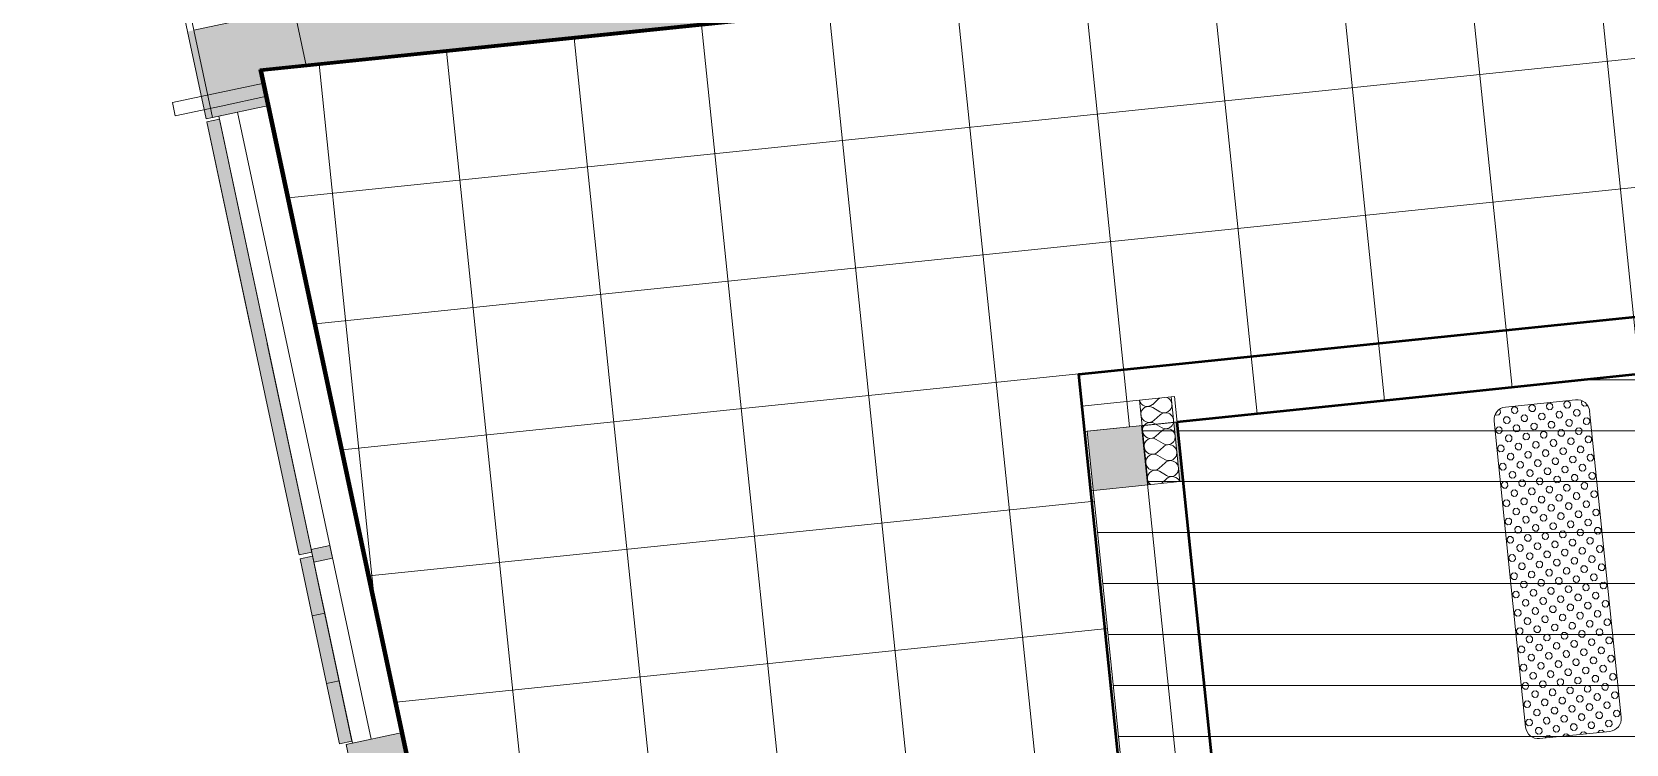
# Model space of a CAD drawing. Header units: metres. Extents: x 399 to 3028, y -427 to 863.
# Drawn here: x 708.639 to 713.615, y -308.15 to -305.927 of the extents above; entities that cross this region are included whole.
import ezdxf

# ---------------------------------------------------------------- set-up
doc = ezdxf.new("R2010")
doc.units = ezdxf.units.M
doc.linetypes.add('IMPORT-Tirets _4_', pattern=[1.146527, 0.705556, -0.440972])
doc.linetypes.add('IMPORT-Traits _4_', pattern=[1.411111, 0.705556, -0.705556])
for name, color, linetype, lineweight in [('01-Dalles_3D_Stylo_No__1', 250, 'Continuous', 9), ('01-Dalles_3D_Stylo_No__2', 8, 'Continuous', 9), ('01-Murs LOGTS', 250, 'Continuous', 9), ('01-Murs LOGTS_Stylo_No__1', 250, 'Continuous', 9), ('01-Murs LOGTS_Stylo_No__2', 8, 'Continuous', 9), ('01-Murs_structure', 250, 'Continuous', 9), ('01-Murs_structure_Stylo_No__1', 250, 'Continuous', 9), ('01-Tole ajourée_Stylo_No__1', 250, 'Continuous', 9), ('01-Tole ajourée_Stylo_No__2', 8, 'Continuous', 9), ('02-Serrurerie GC_snd oeuvre', 250, 'Continuous', 9), ('02-Serrurerie GC_snd oeuvre_Stylo_No__1', 250, 'Continuous', 9), ('02-Serrurerie GC_snd oeuvre_Stylo_No__2', 8, 'Continuous', 9), ('02-Serrurerie_2nd oeuvre_Stylo_No__1', 250, 'Continuous', 9), ('06-SHAB pièces 50_Stylo_No__102', 71, 'Continuous', 50), ('AES-Charge', 5, 'Continuous', 35), ('Plan De Charge - PH R_1_dwg', 8, 'Continuous', 9)]:
    doc.layers.add(name, color=color, linetype=linetype, lineweight=lineweight)

# ---------------------------------------------------------------- blocks, each defined once
blk = doc.blocks.new('Plan De Charge - PH R_1_dwg__X47-779186-Plan De Charge - PH R_1 1_100')
at = {"layer": '01-Murs LOGTS_Stylo_No__2'}
for p, q in [((361.013, -307.0728), (360.9946, -307.0898)), ((361.017, -307.1126), (360.9956, -307.0997)), ((361.0181, -307.1226), (360.9997, -307.1395)), ((361.0221, -307.1623), (361.0007, -307.1495)), ((361.0231, -307.1723), (361.0048, -307.1893)), ((361.0272, -307.2121), (361.0058, -307.1992)), ((361.0282, -307.222), (361.0099, -307.239)), ((361.0323, -307.2618), (361.0109, -307.2489)), ((361.0333, -307.2718), (361.015, -307.2887)), ((361.0374, -307.3116), (361.016, -307.2987)), ((361.0384, -307.3215), (361.0222, -307.3365))]:
    blk.add_line(p, q, dxfattribs=at)
for centre, start, end in [((360.9776, -307.0714), 192.5007, 312.7118), ((361.0299, -307.0912), 123.7078, 132.7118), ((361.0299, -307.0912), 238.972, 67.9761), ((360.9827, -307.1211), 58.972, 185.8419), ((360.9827, -307.1211), 185.8419, 312.7118), ((361.035, -307.1409), 238.972, 132.7118), ((360.9878, -307.1709), 58.972, 185.8419), ((360.9878, -307.1709), 185.8419, 312.7118), ((361.0401, -307.1907), 238.972, 132.7118), ((360.9929, -307.2206), 58.972, 185.8419), ((360.9929, -307.2206), 185.8419, 312.7118), ((361.0452, -307.2404), 238.972, 132.7118), ((360.998, -307.2704), 58.972, 185.8419), ((360.998, -307.2704), 185.8419, 312.7118), ((361.0503, -307.2901), 238.972, 132.7118), ((361.0031, -307.3201), 58.972, 185.8419), ((361.0031, -307.3201), 185.8419, 232.7538), ((361.0554, -307.3399), 21.4882, 132.7118)]:
    blk.add_arc(centre, 0.025, start, end, dxfattribs=at)
blk = doc.blocks.new('Plan De Charge - PH R_1_dwg-779150-Plan De Charge - PH R_1 1_100')
at = {"layer": '01-Dalles_3D_Stylo_No__2'}
h = blk.add_hatch(dxfattribs=at)
h.set_pattern_fill('FP_63', color=256, style=0, pattern_type=2)
h.set_pattern_definition([(5.901, (360.996, -307.072), (-0.041124, 0.39788), []), (95.901, (360.996, -307.072), (0.39788, 0.041124), [])])
h.paths.add_polyline_path([(359.0242, -309.8527), (359.0499, -309.8501), (361.0425, -309.6448), (360.9903, -309.1264), (360.7905, -307.1737), (363.6096, -306.8825), (363.4685, -305.5056), (358.2129, -306.0472), (359.0236, -309.8501)])
at = {"layer": '01-Murs LOGTS', "lineweight": 35}
for color, points in [(18, [(358.2129, -306.0471), (362.2774, -305.6284), (362.2589, -305.4493), (358.1751, -305.8701), (358.2124, -306.045)]), (18, [(360.8094, -307.3583), (360.9801, -307.3408), (360.9612, -307.1562), (360.7906, -307.1747)]), (10, [(361.0796, -307.3306), (361.0895, -307.3296), (361.0706, -307.145), (361.0607, -307.146), (361.0636, -307.1747)])]:
    blk.add_hatch(color=color, dxfattribs=at).paths.add_polyline_path(points)
at = {"layer": '01-Murs_structure', "lineweight": 35}
for color, points in [(18, [(358.0604, -306.195), (358.2364, -306.1575), (358.1783, -305.8849), (358.0022, -305.9224), (358.0427, -306.1121)]), (10, [(358.0408, -306.1992), (358.0604, -306.195), (358.0022, -305.9224), (357.9827, -305.9266), (358.0399, -306.195)]), (18, [(358.8083, -309.7037), (358.9844, -309.6661), (358.6534, -308.1135), (358.4773, -308.1511), (358.7888, -309.6119)])]:
    blk.add_hatch(color=color, dxfattribs=at).paths.add_polyline_path(points)
at = {"layer": '01-Tole ajourée_Stylo_No__2', "lineweight": 35}
for color, points in [(254, [(358.3308, -307.5597), (358.3699, -307.5513), (358.0818, -306.1997), (358.0427, -306.208), (358.2485, -307.1737)]), (254, [(358.3714, -307.7501), (358.4105, -307.7418), (358.3699, -307.5644), (358.3335, -307.5722), (358.3682, -307.7349)]), (10, [(358.4163, -307.9604), (358.4554, -307.9521), (358.4105, -307.7418), (358.3714, -307.7501), (358.4105, -307.9336)]), (254, [(358.4564, -308.1487), (358.4955, -308.1404), (358.4554, -307.9521), (358.4163, -307.9604), (358.4554, -308.1439)])]:
    blk.add_hatch(color=color, dxfattribs=at).paths.add_polyline_path(points)
at = {"layer": '02-Serrurerie GC_snd oeuvre', "lineweight": 35}
blk.add_hatch(color=18, dxfattribs=at).paths.add_polyline_path([(358.3765, -307.5822), (358.4352, -307.5697), (358.4269, -307.5305), (358.3682, -307.543), (358.3729, -307.5653)])
at = {"layer": 'AES-Charge', "lineweight": 9}
h = blk.add_hatch(dxfattribs=at)
h.set_pattern_fill('FP_94', color=30, style=0, pattern_type=2)
h.set_pattern_definition([(0, (46.337, 45.172), (0, 0.159), [])])
h.paths.add_polyline_path([(366.0269, -306.4517), (365.8479, -306.47), (365.8266, -306.2622), (366.0057, -306.2438), (366.0269, -306.4517)])
h.paths.add_polyline_path([(361.1994, -309.4848), (361.2988, -309.474), (361.1752, -308.2657), (361.1852, -308.2647), (361.3089, -309.4735), (366.0912, -308.9804), (365.8775, -306.9131), (365.8932, -306.9114), (365.8662, -306.6498), (366.0454, -306.6325), (366.0723, -306.8929), (367.7132, -306.7239), (367.6775, -306.377), (367.8567, -306.3585), (367.8571, -306.363), (368.0215, -306.346), (368.04, -306.5251), (367.8802, -306.5416), (368.0028, -307.728), (368.7287, -307.6529), (368.6883, -307.2585), (368.7877, -307.2482), (368.8286, -307.6426), (369.2261, -307.6014), (369.1856, -307.2069), (369.2851, -307.1966), (369.326, -307.5911), (369.9223, -307.5294), (369.8921, -307.2342), (369.8619, -307.2373), (369.8515, -307.1378), (370.1838, -307.1023), (370.0906, -306.3131), (368.975, -306.4284), (368.9565, -306.2494), (372.2805, -305.903), (373.8316, -305.7423), (373.6967, -304.4517), (373.567, -304.465), (373.5656, -304.4508), (372.6306, -304.5478), (372.632, -304.5614), (365.9044, -305.2546), (365.91, -305.3087), (365.7309, -305.327), (365.7253, -305.2729), (363.7569, -305.4759), (363.7623, -305.5284), (363.7524, -305.5295), (363.747, -305.4769), (363.6475, -305.4872), (363.6529, -305.5396), (363.4738, -305.558), (363.5696, -306.4931), (363.7486, -306.4748), (363.7701, -306.6849), (363.8695, -306.6747), (363.848, -306.4646), (363.858, -306.4636), (363.8795, -306.6736), (366.0269, -306.4523), (366.0454, -306.6307), (361.0706, -307.145), (361.0895, -307.3296), (361.0796, -307.3306), (361.0607, -307.146), (360.9612, -307.1562), (360.9801, -307.3408), (360.8095, -307.3591), (360.9051, -308.2934), (361.0757, -308.2759), (361.1991, -309.4816)])
h.paths.add_polyline_path([(361.4058, -309.3114), (361.3833, -309.3066), (361.368, -309.2951), (361.3615, -309.2864), (361.3558, -309.2717), (361.3546, -309.2669), (361.3577, -309.2438), (361.3639, -309.2322), (361.3701, -309.2254), (361.3892, -309.2029), (361.4834, -309.087), (361.5144, -309.1011), (361.5443, -309.1274), (361.561, -309.1501), (361.4327, -309.3032), (361.4215, -309.3085), (361.4081, -309.3111)])
h.paths.add_polyline_path([(358.6491, -308.1144), (358.6534, -308.1135), (358.2364, -306.1575), (358.2321, -306.1584), (358.6489, -308.1135)])
h.paths.add_polyline_path([(370.0218, -307.5191), (370.2305, -307.4975), (370.1957, -307.2027), (369.9915, -307.2239), (370.0199, -307.5002)])
h.paths.add_polyline_path([(365.7384, -306.4812), (365.7172, -306.2734), (365.7271, -306.2723), (365.7484, -306.4802)])
h.paths.add_polyline_path([(362.2774, -305.6284), (363.2124, -305.532), (363.2117, -305.5253), (362.2767, -305.6223)])
h.paths.add_polyline_path([(365.6215, -305.3382), (365.6178, -305.2841), (365.626, -305.2844), (365.6314, -305.3372)])
at = {"layer": '01-Dalles_3D_Stylo_No__1', "flags": 128}
for points in [[(358.7162, -303.8138), (357.8979, -303.8982), (358.3529, -306.0327), (363.4685, -305.5057), (363.6105, -306.8847), (365.8664, -306.6515), (366.1258, -309.1613), (364.7061, -309.308), (367.1802, -333.3179), (378.3371, -333.0963), (375.7491, -307.9881), (377.8072, -307.7761), (377.5768, -305.5407), (379.1735, -305.3762), (378.4677, -298.5269), (358.47, -301.4251)], [(358.2129, -306.0471), (359.0242, -309.8527), (361.0425, -309.6448), (361.029, -309.5041), (360.7905, -307.1737), (363.6098, -306.8848), (363.4685, -305.5056)], [(360.9594, -307.1564), (361.1997, -309.4887), (362.705, -309.3336), (362.5826, -308.1452), (362.9403, -308.1084), (362.8224, -306.9644)]]:
    blk.add_lwpolyline(points, close=True, dxfattribs=at)
at = {"layer": '01-Murs LOGTS_Stylo_No__1'}
blk.add_line((358.2129, -306.0472), (362.2774, -305.6284), dxfattribs=at)
at = {"layer": '01-Murs LOGTS_Stylo_No__1', "flags": 128}
for points in [[(363.848, -306.4646), (363.7486, -306.4748), (363.7701, -306.6849), (366.0269, -306.4517), (366.0454, -306.6307), (360.7823, -307.1747), (360.7637, -306.9957), (363.591, -306.7035), (363.5695, -306.4931), (363.7486, -306.4748)], [(360.9531, -307.0768), (360.9801, -307.3408), (360.801, -307.3591), (360.774, -307.0951), (361.0625, -307.0656), (361.0895, -307.3296), (361.0796, -307.3306)], [(360.9801, -307.3408), (361.0796, -307.3306), (361.0525, -307.0667)]]:
    blk.add_lwpolyline(points, dxfattribs=at)
at = {"layer": '01-Murs_structure_Stylo_No__1', "flags": 128}
for points in [[(357.5162, -303.6424), (357.4966, -303.6466), (357.5955, -304.1103), (357.9827, -305.9266), (358.0408, -306.1992), (358.0604, -306.195)], [(357.752, -304.0769), (357.6151, -304.1061), (358.0022, -305.9224), (358.1392, -305.8932), (358.0022, -305.9224), (358.0604, -306.195), (358.2364, -306.1575), (358.2129, -306.0472)], [(358.9928, -309.7059), (358.6534, -308.1135), (358.4773, -308.1511), (358.8083, -309.7037), (358.8292, -309.8015), (358.8441, -309.8715), (358.8818, -310.0485), (359.0619, -310.03), (358.8818, -310.0485)]]:
    blk.add_lwpolyline(points, dxfattribs=at)
at = {"layer": '01-Tole ajourée_Stylo_No__1', "linetype": 'IMPORT-Traits _4_', "flags": 128}
for points in [[(358.3308, -307.5597), (358.3699, -307.5513), (358.0818, -306.1997), (358.0427, -306.208)], [(358.4564, -308.1487), (358.4955, -308.1404), (358.3726, -307.5638), (358.3335, -307.5722)]]:
    blk.add_lwpolyline(points, close=True, dxfattribs=at)
at = {"layer": '01-Tole ajourée_Stylo_No__1', "flags": 128}
for points in [[(358.3308, -307.5597), (358.3699, -307.5513), (358.0818, -306.1997), (358.0427, -306.208)], [(358.4105, -307.7418), (358.3726, -307.5638), (358.3335, -307.5722), (358.3714, -307.7501)], [(358.4564, -308.1487), (358.4955, -308.1404), (358.4554, -307.9521), (358.4163, -307.9604)]]:
    blk.add_lwpolyline(points, close=True, dxfattribs=at)
at = {"layer": '01-Tole ajourée_Stylo_No__2'}
for p, q in [((358.4105, -307.7418), (358.4554, -307.9521)), ((358.3714, -307.7501), (358.4163, -307.9604))]:
    blk.add_line(p, q, dxfattribs=at)
at = {"layer": '02-Serrurerie GC_snd oeuvre_Stylo_No__1'}
for p, q in [((362.0957, -307.0981), (362.3146, -307.0756)), ((362.1584, -308.097), (362.06, -307.142)), ((362.3584, -307.1113), (362.4568, -308.0662)), ((362.4211, -308.1101), (362.2023, -308.1326))]:
    blk.add_line(p, q, dxfattribs=at)
at = {"layer": '02-Serrurerie GC_snd oeuvre_Stylo_No__1', "flags": 128}
for points in [[(358.497, -308.1473), (358.5557, -308.1348), (358.1386, -306.1783), (358.0799, -306.1908)], [(358.4352, -307.5697), (358.4269, -307.5305), (358.3682, -307.543), (358.3765, -307.5822)]]:
    blk.add_lwpolyline(points, close=True, dxfattribs=at)
at = {"layer": '02-Serrurerie GC_snd oeuvre_Stylo_No__1', "linetype": 'IMPORT-Tirets _4_', "flags": 128}
blk.add_lwpolyline([(358.3765, -307.5822), (358.4352, -307.5697), (358.4269, -307.5305), (358.3682, -307.543)], close=True, dxfattribs=at)
at = {"layer": '02-Serrurerie GC_snd oeuvre_Stylo_No__1'}
for centre, start, end in [((362.3187, -307.1154), 5.8824, 95.8824), ((362.0998, -307.1379), 95.8824, 185.8824), ((362.417, -308.0703), 275.8824, 5.8824), ((362.1982, -308.0929), 185.8824, 275.8824)]:
    blk.add_arc(centre, 0.04, start, end, dxfattribs=at)
at = {"layer": '02-Serrurerie GC_snd oeuvre_Stylo_No__2', "flags": 128}
for points in [[(362.1891, -307.105), (362.184, -307.1115), (362.176, -307.1123), (362.1698, -307.107), (362.1689, -307.0987), (362.1739, -307.0922), (362.1819, -307.0913), (362.1882, -307.0967), (362.1891, -307.105)], [(362.2437, -307.0994), (362.2387, -307.1059), (362.2307, -307.1067), (362.2244, -307.1014), (362.2235, -307.093), (362.2286, -307.0865), (362.2366, -307.0857), (362.2429, -307.091), (362.2437, -307.0994)], [(362.2984, -307.0938), (362.2975, -307.0854), (362.2912, -307.0801), (362.2832, -307.0809), (362.2782, -307.0874), (362.279, -307.0957), (362.2853, -307.1011), (362.2933, -307.1002), (362.2984, -307.0938)], [(362.3351, -307.0789), (362.3328, -307.0818), (362.3337, -307.0901), (362.3399, -307.0954), (362.348, -307.0946), (362.3506, -307.0912)], [(362.0762, -307.1056), (362.0789, -307.1079), (362.0798, -307.1163), (362.0747, -307.1228), (362.0667, -307.1236), (362.0636, -307.1209)], [(362.11, -307.142), (362.105, -307.1485), (362.097, -307.1493), (362.0907, -307.144), (362.0899, -307.1356), (362.0949, -307.1291), (362.1029, -307.1283), (362.1092, -307.1336), (362.11, -307.142)], [(362.1344, -307.1106), (362.1294, -307.1171), (362.1214, -307.118), (362.1151, -307.1126), (362.1143, -307.1043), (362.1193, -307.0978), (362.1273, -307.097), (362.1336, -307.1023), (362.1344, -307.1106)], [(362.1647, -307.1363), (362.1596, -307.1428), (362.1516, -307.1436), (362.1454, -307.1383), (362.1445, -307.13), (362.1496, -307.1235), (362.1576, -307.1227), (362.1638, -307.128), (362.1647, -307.1363)], [(362.2193, -307.1307), (362.2143, -307.1372), (362.2063, -307.138), (362.2, -307.1327), (362.1992, -307.1243), (362.2042, -307.1179), (362.2122, -307.117), (362.2185, -307.1224), (362.2193, -307.1307)], [(362.2496, -307.1564), (362.2445, -307.1629), (362.2365, -307.1637), (362.2303, -307.1584), (362.2294, -307.15), (362.2345, -307.1436), (362.2425, -307.1427), (362.2487, -307.148), (362.2496, -307.1564)], [(362.274, -307.1251), (362.2689, -307.1316), (362.2609, -307.1324), (362.2547, -307.1271), (362.2538, -307.1187), (362.2588, -307.1122), (362.2668, -307.1114), (362.2731, -307.1167), (362.274, -307.1251)], [(362.3042, -307.1508), (362.2992, -307.1573), (362.2912, -307.1581), (362.2849, -307.1528), (362.2841, -307.1444), (362.2891, -307.1379), (362.2971, -307.1371), (362.3034, -307.1424), (362.3042, -307.1508)], [(362.3286, -307.1194), (362.3236, -307.1259), (362.3156, -307.1268), (362.3093, -307.1214), (362.3084, -307.1131), (362.3135, -307.1066), (362.3215, -307.1058), (362.3278, -307.1111), (362.3286, -307.1194)], [(362.3589, -307.1451), (362.3538, -307.1516), (362.3458, -307.1525), (362.3396, -307.1471), (362.3387, -307.1388), (362.3437, -307.1323), (362.3517, -307.1315), (362.358, -307.1368), (362.3589, -307.1451)], [(362.0857, -307.1733), (362.0848, -307.1649), (362.0785, -307.1596), (362.0705, -307.1604), (362.0655, -307.1669), (362.0663, -307.1753), (362.0726, -307.1806), (362.0806, -307.1798), (362.0857, -307.1733)], [(362.1159, -307.199), (362.1109, -307.2055), (362.1029, -307.2063), (362.0966, -307.201), (362.0957, -307.1926), (362.1008, -307.1861), (362.1088, -307.1853), (362.1151, -307.1906), (362.1159, -307.199)], [(362.1403, -307.1677), (362.1394, -307.1593), (362.1332, -307.154), (362.1252, -307.1548), (362.1201, -307.1613), (362.121, -307.1696), (362.1273, -307.175), (362.1353, -307.1741), (362.1403, -307.1677)], [(362.1706, -307.1934), (362.1655, -307.1998), (362.1575, -307.2007), (362.1512, -307.1953), (362.1504, -307.187), (362.1554, -307.1805), (362.1634, -307.1797), (362.1697, -307.185), (362.1706, -307.1934)], [(362.1949, -307.162), (362.1899, -307.1685), (362.1819, -307.1693), (362.1756, -307.164), (362.1748, -307.1557), (362.1798, -307.1492), (362.1878, -307.1484), (362.1941, -307.1537), (362.1949, -307.162)], [(362.2252, -307.1877), (362.2202, -307.1942), (362.2122, -307.195), (362.2059, -307.1897), (362.205, -307.1814), (362.2101, -307.1749), (362.2181, -307.1741), (362.2243, -307.1794), (362.2252, -307.1877)], [(362.2798, -307.1821), (362.2748, -307.1886), (362.2668, -307.1894), (362.2605, -307.1841), (362.2597, -307.1757), (362.2647, -307.1692), (362.2727, -307.1684), (362.279, -307.1737), (362.2798, -307.1821)], [(362.3101, -307.2078), (362.3051, -307.2143), (362.2971, -307.2151), (362.2908, -307.2098), (362.2899, -307.2014), (362.295, -307.1949), (362.303, -307.1941), (362.3092, -307.1994), (362.3101, -307.2078)], [(362.3345, -307.1765), (362.3336, -307.1681), (362.3274, -307.1628), (362.3194, -307.1636), (362.3143, -307.1701), (362.3152, -307.1785), (362.3214, -307.1838), (362.3294, -307.1829), (362.3345, -307.1765)], [(362.3647, -307.2022), (362.3597, -307.2086), (362.3517, -307.2095), (362.3454, -307.2041), (362.3446, -307.1958), (362.3496, -307.1893), (362.3576, -307.1885), (362.3639, -307.1938), (362.3647, -307.2022)], [(362.0915, -307.2303), (362.0865, -307.2368), (362.0785, -307.2376), (362.0722, -307.2323), (362.0714, -307.2239), (362.0764, -307.2175), (362.0844, -307.2166), (362.0907, -307.222), (362.0915, -307.2303)], [(362.1218, -307.256), (362.1209, -307.2476), (362.1147, -307.2423), (362.1067, -307.2432), (362.1016, -307.2496), (362.1025, -307.258), (362.1087, -307.2633), (362.1167, -307.2625), (362.1218, -307.256)], [(362.1462, -307.2247), (362.1453, -307.2163), (362.1391, -307.211), (362.1311, -307.2118), (362.126, -307.2183), (362.1269, -307.2267), (362.1331, -307.232), (362.1411, -307.2312), (362.1462, -307.2247)], [(362.1764, -307.2504), (362.1714, -307.2569), (362.1634, -307.2577), (362.1571, -307.2524), (362.1563, -307.244), (362.1613, -307.2375), (362.1693, -307.2367), (362.1756, -307.242), (362.1764, -307.2504)], [(362.2008, -307.219), (362.1958, -307.2255), (362.1878, -307.2264), (362.1815, -307.221), (362.1806, -307.2127), (362.1857, -307.2062), (362.1937, -307.2054), (362.2, -307.2107), (362.2008, -307.219)], [(362.2311, -307.2447), (362.226, -307.2512), (362.218, -307.252), (362.2118, -307.2467), (362.2109, -307.2384), (362.216, -307.2319), (362.224, -307.2311), (362.2302, -307.2364), (362.2311, -307.2447)], [(362.2555, -307.2134), (362.2504, -307.2199), (362.2424, -307.2207), (362.2361, -307.2154), (362.2353, -307.2071), (362.2403, -307.2006), (362.2483, -307.1997), (362.2546, -307.2051), (362.2555, -307.2134)], [(362.2857, -307.2391), (362.2807, -307.2456), (362.2727, -307.2464), (362.2664, -307.2411), (362.2655, -307.2327), (362.2706, -307.2263), (362.2786, -307.2254), (362.2849, -307.2308), (362.2857, -307.2391)], [(362.3404, -307.2335), (362.3353, -307.24), (362.3273, -307.2408), (362.321, -307.2355), (362.3202, -307.2271), (362.3252, -307.2206), (362.3332, -307.2198), (362.3395, -307.2251), (362.3404, -307.2335)], [(362.0974, -307.2873), (362.0924, -307.2938), (362.0844, -307.2946), (362.0781, -307.2893), (362.0772, -307.281), (362.0823, -307.2745), (362.0903, -307.2736), (362.0966, -307.279), (362.0974, -307.2873)], [(362.1521, -307.2817), (362.147, -307.2882), (362.139, -307.289), (362.1327, -307.2837), (362.1319, -307.2753), (362.1369, -307.2688), (362.1449, -307.268), (362.1512, -307.2733), (362.1521, -307.2817)], [(362.1823, -307.3074), (362.1773, -307.3139), (362.1693, -307.3147), (362.163, -307.3094), (362.1621, -307.301), (362.1672, -307.2945), (362.1752, -307.2937), (362.1815, -307.299), (362.1823, -307.3074)], [(362.2067, -307.2761), (362.2016, -307.2825), (362.1936, -307.2834), (362.1874, -307.2781), (362.1865, -307.2697), (362.1916, -307.2632), (362.1996, -307.2624), (362.2058, -307.2677), (362.2067, -307.2761)], [(362.237, -307.3018), (362.2319, -307.3082), (362.2239, -307.3091), (362.2176, -307.3037), (362.2168, -307.2954), (362.2218, -307.2889), (362.2298, -307.2881), (362.2361, -307.2934), (362.237, -307.3018)], [(362.2613, -307.2704), (362.2563, -307.2769), (362.2483, -307.2777), (362.242, -307.2724), (362.2412, -307.2641), (362.2462, -307.2576), (362.2542, -307.2568), (362.2605, -307.2621), (362.2613, -307.2704)], [(362.2916, -307.2961), (362.2865, -307.3026), (362.2785, -307.3034), (362.2723, -307.2981), (362.2714, -307.2898), (362.2765, -307.2833), (362.2845, -307.2825), (362.2907, -307.2878), (362.2916, -307.2961)], [(362.316, -307.2648), (362.3109, -307.2713), (362.3029, -307.2721), (362.2967, -307.2668), (362.2958, -307.2584), (362.3009, -307.252), (362.3089, -307.2511), (362.3151, -307.2565), (362.316, -307.2648)], [(362.3462, -307.2905), (362.3412, -307.297), (362.3332, -307.2978), (362.3269, -307.2925), (362.3261, -307.2841), (362.3311, -307.2776), (362.3391, -307.2768), (362.3454, -307.2821), (362.3462, -307.2905)], [(362.3706, -307.2592), (362.3656, -307.2657), (362.3576, -307.2665), (362.3513, -307.2612), (362.3504, -307.2528), (362.3555, -307.2463), (362.3635, -307.2455), (362.3698, -307.2508), (362.3706, -307.2592)], [(362.1033, -307.3443), (362.0982, -307.3508), (362.0902, -307.3516), (362.084, -307.3463), (362.0831, -307.338), (362.0882, -307.3315), (362.0962, -307.3307), (362.1024, -307.336), (362.1033, -307.3443)], [(362.1277, -307.313), (362.1226, -307.3195), (362.1146, -307.3203), (362.1084, -307.315), (362.1075, -307.3067), (362.1125, -307.3002), (362.1205, -307.2993), (362.1268, -307.3047), (362.1277, -307.313)], [(362.1579, -307.3387), (362.1529, -307.3452), (362.1449, -307.346), (362.1386, -307.3407), (362.1377, -307.3323), (362.1428, -307.3259), (362.1508, -307.325), (362.1571, -307.3304), (362.1579, -307.3387)], [(362.2126, -307.3331), (362.2075, -307.3396), (362.1995, -307.3404), (362.1933, -307.3351), (362.1924, -307.3267), (362.1974, -307.3202), (362.2054, -307.3194), (362.2117, -307.3247), (362.2126, -307.3331)], [(362.2672, -307.3274), (362.2622, -307.3339), (362.2542, -307.3348), (362.2479, -307.3294), (362.247, -307.3211), (362.2521, -307.3146), (362.2601, -307.3138), (362.2664, -307.3191), (362.2672, -307.3274)], [(362.2975, -307.3531), (362.2924, -307.3596), (362.2844, -307.3605), (362.2782, -307.3551), (362.2773, -307.3468), (362.2823, -307.3403), (362.2903, -307.3395), (362.2966, -307.3448), (362.2975, -307.3531)], [(362.3219, -307.3218), (362.3168, -307.3283), (362.3088, -307.3291), (362.3025, -307.3238), (362.3017, -307.3155), (362.3067, -307.309), (362.3147, -307.3081), (362.321, -307.3135), (362.3219, -307.3218)], [(362.3521, -307.3475), (362.3471, -307.354), (362.3391, -307.3548), (362.3328, -307.3495), (362.3319, -307.3411), (362.337, -307.3347), (362.345, -307.3338), (362.3513, -307.3392), (362.3521, -307.3475)], [(362.3765, -307.3162), (362.3714, -307.3227), (362.3634, -307.3235), (362.3572, -307.3182), (362.3563, -307.3098), (362.3614, -307.3033), (362.3694, -307.3025), (362.3756, -307.3078), (362.3765, -307.3162)], [(362.1092, -307.4014), (362.1041, -307.4078), (362.0961, -307.4087), (362.0898, -307.4033), (362.089, -307.395), (362.094, -307.3885), (362.102, -307.3877), (362.1083, -307.393), (362.1092, -307.4014)], [(362.1335, -307.37), (362.1285, -307.3765), (362.1205, -307.3773), (362.1142, -307.372), (362.1134, -307.3637), (362.1184, -307.3572), (362.1264, -307.3564), (362.1327, -307.3617), (362.1335, -307.37)], [(362.1638, -307.3957), (362.1588, -307.4022), (362.1508, -307.403), (362.1445, -307.3977), (362.1436, -307.3894), (362.1487, -307.3829), (362.1567, -307.382), (362.1629, -307.3874), (362.1638, -307.3957)], [(362.1882, -307.3644), (362.1831, -307.3709), (362.1751, -307.3717), (362.1689, -307.3664), (362.168, -307.358), (362.1731, -307.3516), (362.1811, -307.3507), (362.1873, -307.356), (362.1882, -307.3644)], [(362.2184, -307.3901), (362.2134, -307.3966), (362.2054, -307.3974), (362.1991, -307.3921), (362.1983, -307.3837), (362.2033, -307.3772), (362.2113, -307.3764), (362.2176, -307.3817), (362.2184, -307.3901)], [(362.2428, -307.3588), (362.2378, -307.3653), (362.2298, -307.3661), (362.2235, -307.3608), (362.2226, -307.3524), (362.2277, -307.3459), (362.2357, -307.3451), (362.242, -307.3504), (362.2428, -307.3588)], [(362.2731, -307.3845), (362.268, -307.3909), (362.26, -307.3918), (362.2538, -307.3865), (362.2529, -307.3781), (362.258, -307.3716), (362.266, -307.3708), (362.2722, -307.3761), (362.2731, -307.3845)], [(362.3277, -307.3788), (362.3227, -307.3853), (362.3147, -307.3861), (362.3084, -307.3808), (362.3076, -307.3725), (362.3126, -307.366), (362.3206, -307.3652), (362.3269, -307.3705), (362.3277, -307.3788)], [(362.358, -307.4045), (362.3529, -307.411), (362.3449, -307.4118), (362.3387, -307.4065), (362.3378, -307.3982), (362.3429, -307.3917), (362.3509, -307.3909), (362.3571, -307.3962), (362.358, -307.4045)], [(362.3824, -307.3732), (362.3815, -307.3649), (362.3752, -307.3595), (362.3672, -307.3604), (362.3622, -307.3668), (362.3631, -307.3752), (362.3693, -307.3805), (362.3773, -307.3797), (362.3824, -307.3732)], [(362.1394, -307.427), (362.1344, -307.4335), (362.1264, -307.4344), (362.1201, -307.429), (362.1192, -307.4207), (362.1243, -307.4142), (362.1323, -307.4134), (362.1386, -307.4187), (362.1394, -307.427)], [(362.1697, -307.4527), (362.1646, -307.4592), (362.1566, -307.46), (362.1504, -307.4547), (362.1495, -307.4464), (362.1545, -307.4399), (362.1626, -307.4391), (362.1688, -307.4444), (362.1697, -307.4527)], [(362.1941, -307.4214), (362.189, -307.4279), (362.181, -307.4287), (362.1747, -307.4234), (362.1739, -307.4151), (362.1789, -307.4086), (362.1869, -307.4077), (362.1932, -307.4131), (362.1941, -307.4214)], [(362.2243, -307.4471), (362.2193, -307.4536), (362.2113, -307.4544), (362.205, -307.4491), (362.2041, -307.4407), (362.2092, -307.4343), (362.2172, -307.4334), (362.2235, -307.4388), (362.2243, -307.4471)], [(362.2487, -307.4158), (362.2478, -307.4074), (362.2416, -307.4021), (362.2336, -307.4029), (362.2285, -307.4094), (362.2294, -307.4178), (362.2357, -307.4231), (362.2437, -307.4223), (362.2487, -307.4158)], [(362.279, -307.4415), (362.2739, -307.448), (362.2659, -307.4488), (362.2596, -307.4435), (362.2588, -307.4351), (362.2638, -307.4286), (362.2718, -307.4278), (362.2781, -307.4331), (362.279, -307.4415)], [(362.3033, -307.4102), (362.2983, -307.4166), (362.2903, -307.4175), (362.284, -307.4121), (362.2832, -307.4038), (362.2882, -307.3973), (362.2962, -307.3965), (362.3025, -307.4018), (362.3033, -307.4102)], [(362.3336, -307.4358), (362.3286, -307.4423), (362.3206, -307.4432), (362.3143, -307.4378), (362.3134, -307.4295), (362.3185, -307.423), (362.3265, -307.4222), (362.3327, -307.4275), (362.3336, -307.4358)], [(362.3882, -307.4302), (362.3832, -307.4367), (362.3752, -307.4375), (362.3689, -307.4322), (362.3681, -307.4239), (362.3731, -307.4174), (362.3811, -307.4165), (362.3874, -307.4219), (362.3882, -307.4302)], [(362.115, -307.4584), (362.11, -307.4649), (362.102, -307.4657), (362.0957, -307.4604), (362.0949, -307.452), (362.0999, -307.4455), (362.1079, -307.4447), (362.1142, -307.45), (362.115, -307.4584)], [(362.1453, -307.4841), (362.1402, -307.4905), (362.1322, -307.4914), (362.126, -307.486), (362.1251, -307.4777), (362.1302, -307.4712), (362.1382, -307.4704), (362.1444, -307.4757), (362.1453, -307.4841)], [(362.1999, -307.4784), (362.1949, -307.4849), (362.1869, -307.4857), (362.1806, -307.4804), (362.1798, -307.4721), (362.1848, -307.4656), (362.1928, -307.4648), (362.1991, -307.4701), (362.1999, -307.4784)], [(362.2302, -307.5041), (362.2251, -307.5106), (362.2171, -307.5114), (362.2109, -307.5061), (362.21, -307.4978), (362.2151, -307.4913), (362.2231, -307.4905), (362.2293, -307.4958), (362.2302, -307.5041)], [(362.2546, -307.4728), (362.2495, -307.4793), (362.2415, -307.4801), (362.2353, -307.4748), (362.2344, -307.4664), (362.2394, -307.46), (362.2475, -307.4591), (362.2537, -307.4644), (362.2546, -307.4728)], [(362.2848, -307.4985), (362.2798, -307.505), (362.2718, -307.5058), (362.2655, -307.5005), (362.2647, -307.4921), (362.2697, -307.4856), (362.2777, -307.4848), (362.284, -307.4901), (362.2848, -307.4985)], [(362.3092, -307.4672), (362.3042, -307.4737), (362.2962, -307.4745), (362.2899, -307.4692), (362.289, -307.4608), (362.2941, -307.4543), (362.3021, -307.4535), (362.3084, -307.4588), (362.3092, -307.4672)], [(362.3395, -307.4929), (362.3386, -307.4845), (362.3324, -307.4792), (362.3243, -307.48), (362.3193, -307.4865), (362.3202, -307.4949), (362.3264, -307.5002), (362.3344, -307.4994), (362.3395, -307.4929)], [(362.3639, -307.4615), (362.3588, -307.468), (362.3508, -307.4689), (362.3445, -307.4635), (362.3437, -307.4552), (362.3487, -307.4487), (362.3567, -307.4479), (362.363, -307.4532), (362.3639, -307.4615)], [(362.3941, -307.4872), (362.3891, -307.4937), (362.3811, -307.4945), (362.3748, -307.4892), (362.3739, -307.4809), (362.379, -307.4744), (362.387, -307.4736), (362.3933, -307.4789), (362.3941, -307.4872)], [(362.1209, -307.5154), (362.1159, -307.5219), (362.1079, -307.5227), (362.1016, -307.5174), (362.1007, -307.509), (362.1058, -307.5025), (362.1138, -307.5017), (362.12, -307.507), (362.1209, -307.5154)], [(362.1512, -307.5411), (362.1461, -307.5476), (362.1381, -307.5484), (362.1318, -307.5431), (362.131, -307.5347), (362.136, -307.5282), (362.144, -307.5274), (362.1503, -307.5327), (362.1512, -307.5411)], [(362.1756, -307.5098), (362.1705, -307.5162), (362.1625, -307.5171), (362.1562, -307.5117), (362.1554, -307.5034), (362.1604, -307.4969), (362.1684, -307.4961), (362.1747, -307.5014), (362.1756, -307.5098)], [(362.2058, -307.5354), (362.2008, -307.5419), (362.1928, -307.5428), (362.1865, -307.5374), (362.1856, -307.5291), (362.1907, -307.5226), (362.1987, -307.5218), (362.2049, -307.5271), (362.2058, -307.5354)], [(362.2605, -307.5298), (362.2554, -307.5363), (362.2474, -307.5371), (362.2411, -307.5318), (362.2403, -307.5235), (362.2453, -307.517), (362.2533, -307.5161), (362.2596, -307.5215), (362.2605, -307.5298)], [(362.2907, -307.5555), (362.2857, -307.562), (362.2777, -307.5628), (362.2714, -307.5575), (362.2705, -307.5491), (362.2756, -307.5427), (362.2836, -307.5418), (362.2898, -307.5472), (362.2907, -307.5555)], [(362.3151, -307.5242), (362.31, -307.5307), (362.302, -307.5315), (362.2958, -307.5262), (362.2949, -307.5178), (362.3, -307.5113), (362.308, -307.5105), (362.3142, -307.5158), (362.3151, -307.5242)], [(362.3454, -307.5499), (362.3403, -307.5564), (362.3323, -307.5572), (362.326, -307.5519), (362.3252, -307.5435), (362.3302, -307.537), (362.3382, -307.5362), (362.3445, -307.5415), (362.3454, -307.5499)], [(362.3697, -307.5186), (362.3647, -307.525), (362.3567, -307.5259), (362.3504, -307.5205), (362.3496, -307.5122), (362.3546, -307.5057), (362.3626, -307.5049), (362.3689, -307.5102), (362.3697, -307.5186)], [(362.4, -307.5442), (362.3949, -307.5507), (362.3869, -307.5516), (362.3807, -307.5462), (362.3798, -307.5379), (362.3849, -307.5314), (362.3929, -307.5306), (362.3991, -307.5359), (362.4, -307.5442)], [(362.1268, -307.5724), (362.1217, -307.5789), (362.1137, -307.5797), (362.1075, -307.5744), (362.1066, -307.566), (362.1117, -307.5596), (362.1197, -307.5587), (362.1259, -307.564), (362.1268, -307.5724)], [(362.157, -307.5981), (362.152, -307.6046), (362.144, -307.6054), (362.1377, -307.6001), (362.1369, -307.5917), (362.1419, -307.5852), (362.1499, -307.5844), (362.1562, -307.5897), (362.157, -307.5981)], [(362.1814, -307.5668), (362.1806, -307.5584), (362.1743, -307.5531), (362.1663, -307.5539), (362.1612, -307.5604), (362.1621, -307.5688), (362.1684, -307.5741), (362.1764, -307.5733), (362.1814, -307.5668)], [(362.2117, -307.5925), (362.2066, -307.5989), (362.1986, -307.5998), (362.1924, -307.5945), (362.1915, -307.5861), (362.1966, -307.5796), (362.2046, -307.5788), (362.2108, -307.5841), (362.2117, -307.5925)], [(362.2361, -307.5611), (362.231, -307.5676), (362.223, -307.5684), (362.2167, -307.5631), (362.2159, -307.5548), (362.2209, -307.5483), (362.2289, -307.5475), (362.2352, -307.5528), (362.2361, -307.5611)], [(362.2663, -307.5868), (362.2613, -307.5933), (362.2533, -307.5941), (362.247, -307.5888), (362.2461, -307.5805), (362.2512, -307.574), (362.2592, -307.5732), (362.2655, -307.5785), (362.2663, -307.5868)], [(362.321, -307.5812), (362.3159, -307.5877), (362.3079, -307.5885), (362.3016, -307.5832), (362.3008, -307.5748), (362.3058, -307.5684), (362.3138, -307.5675), (362.3201, -307.5729), (362.321, -307.5812)], [(362.3756, -307.5756), (362.3748, -307.5672), (362.3685, -307.5619), (362.3605, -307.5627), (362.3554, -307.5692), (362.3563, -307.5776), (362.3626, -307.5829), (362.3706, -307.5821), (362.3756, -307.5756)], [(362.4059, -307.6013), (362.405, -307.5929), (362.3987, -307.5876), (362.3907, -307.5884), (362.3857, -307.5949), (362.3865, -307.6033), (362.3928, -307.6086), (362.4008, -307.6078), (362.4059, -307.6013)], [(362.1327, -307.6294), (362.1276, -307.6359), (362.1196, -307.6367), (362.1133, -307.6314), (362.1125, -307.6231), (362.1175, -307.6166), (362.1255, -307.6157), (362.1318, -307.6211), (362.1327, -307.6294)], [(362.1629, -307.6551), (362.1621, -307.6468), (362.1558, -307.6414), (362.1478, -307.6423), (362.1427, -307.6487), (362.1436, -307.6571), (362.1499, -307.6624), (362.1579, -307.6616), (362.1629, -307.6551)], [(362.1873, -307.6238), (362.1823, -307.6303), (362.1742, -307.6311), (362.168, -307.6258), (362.1671, -307.6174), (362.1722, -307.6109), (362.1802, -307.6101), (362.1864, -307.6154), (362.1873, -307.6238)], [(362.2176, -307.6495), (362.2125, -307.656), (362.2045, -307.6568), (362.1982, -307.6515), (362.1974, -307.6431), (362.2024, -307.6366), (362.2104, -307.6358), (362.2167, -307.6411), (362.2176, -307.6495)], [(362.2419, -307.6182), (362.2369, -307.6246), (362.2289, -307.6255), (362.2226, -307.6201), (362.2218, -307.6118), (362.2268, -307.6053), (362.2348, -307.6045), (362.2411, -307.6098), (362.2419, -307.6182)], [(362.2722, -307.6438), (362.2672, -307.6503), (362.2591, -307.6512), (362.2529, -307.6458), (362.252, -307.6375), (362.2571, -307.631), (362.2651, -307.6302), (362.2713, -307.6355), (362.2722, -307.6438)], [(362.2966, -307.6125), (362.2915, -307.619), (362.2835, -307.6198), (362.2773, -307.6145), (362.2764, -307.6062), (362.2815, -307.5997), (362.2895, -307.5989), (362.2957, -307.6042), (362.2966, -307.6125)], [(362.3268, -307.6382), (362.3218, -307.6447), (362.3138, -307.6455), (362.3075, -307.6402), (362.3067, -307.6319), (362.3117, -307.6254), (362.3197, -307.6245), (362.326, -307.6299), (362.3268, -307.6382)], [(362.3512, -307.6069), (362.3462, -307.6134), (362.3382, -307.6142), (362.3319, -307.6089), (362.331, -307.6005), (362.3361, -307.594), (362.3441, -307.5932), (362.3504, -307.5985), (362.3512, -307.6069)], [(362.3815, -307.6326), (362.3806, -307.6242), (362.3744, -307.6189), (362.3664, -307.6197), (362.3613, -307.6262), (362.3622, -307.6346), (362.3684, -307.6399), (362.3764, -307.6391), (362.3815, -307.6326)], [(362.1385, -307.6864), (362.1377, -307.6781), (362.1314, -307.6728), (362.1234, -307.6736), (362.1184, -307.6801), (362.1192, -307.6884), (362.1255, -307.6937), (362.1335, -307.6929), (362.1385, -307.6864)], [(362.1932, -307.6808), (362.1881, -307.6873), (362.1801, -307.6881), (362.1739, -307.6828), (362.173, -307.6744), (362.178, -307.668), (362.186, -307.6671), (362.1923, -307.6724), (362.1932, -307.6808)], [(362.2478, -307.6752), (362.2428, -307.6817), (362.2348, -307.6825), (362.2285, -307.6772), (362.2276, -307.6688), (362.2327, -307.6623), (362.2407, -307.6615), (362.247, -307.6668), (362.2478, -307.6752)], [(362.2781, -307.7009), (362.273, -307.7073), (362.265, -307.7082), (362.2588, -307.7029), (362.2579, -307.6945), (362.2629, -307.688), (362.2709, -307.6872), (362.2772, -307.6925), (362.2781, -307.7009)], [(362.3025, -307.6695), (362.3016, -307.6612), (362.2953, -307.6559), (362.2873, -307.6567), (362.2823, -307.6632), (362.2831, -307.6715), (362.2894, -307.6769), (362.2974, -307.676), (362.3025, -307.6695)], [(362.3327, -307.6952), (362.3277, -307.7017), (362.3197, -307.7025), (362.3134, -307.6972), (362.3125, -307.6889), (362.3176, -307.6824), (362.3256, -307.6816), (362.3319, -307.6869), (362.3327, -307.6952)], [(362.3571, -307.6639), (362.3521, -307.6704), (362.344, -307.6712), (362.3378, -307.6659), (362.3369, -307.6576), (362.342, -307.6511), (362.35, -307.6502), (362.3562, -307.6556), (362.3571, -307.6639)], [(362.3874, -307.6896), (362.3823, -307.6961), (362.3743, -307.6969), (362.368, -307.6916), (362.3672, -307.6832), (362.3722, -307.6768), (362.3802, -307.6759), (362.3865, -307.6813), (362.3874, -307.6896)], [(362.4117, -307.6583), (362.4109, -307.6499), (362.4046, -307.6446), (362.3966, -307.6454), (362.3916, -307.6519), (362.3924, -307.6603), (362.3987, -307.6656), (362.4067, -307.6648), (362.4117, -307.6583)], [(362.1444, -307.7434), (362.1394, -307.7499), (362.1314, -307.7508), (362.1251, -307.7454), (362.1242, -307.7371), (362.1293, -307.7306), (362.1373, -307.7298), (362.1435, -307.7351), (362.1444, -307.7434)], [(362.1688, -307.7121), (362.1637, -307.7186), (362.1557, -307.7194), (362.1495, -307.7141), (362.1486, -307.7058), (362.1537, -307.6993), (362.1617, -307.6985), (362.1679, -307.7038), (362.1688, -307.7121)], [(362.199, -307.7378), (362.194, -307.7443), (362.186, -307.7451), (362.1797, -307.7398), (362.1789, -307.7315), (362.1839, -307.725), (362.1919, -307.7241), (362.1982, -307.7295), (362.199, -307.7378)], [(362.2234, -307.7065), (362.2226, -307.6981), (362.2163, -307.6928), (362.2083, -307.6936), (362.2033, -307.7001), (362.2041, -307.7085), (362.2104, -307.7138), (362.2184, -307.713), (362.2234, -307.7065)], [(362.2537, -307.7322), (362.2528, -307.7238), (362.2466, -307.7185), (362.2386, -307.7193), (362.2335, -307.7258), (362.2344, -307.7342), (362.2406, -307.7395), (362.2486, -307.7387), (362.2537, -307.7322)], [(362.3083, -307.7266), (362.3033, -307.733), (362.2953, -307.7339), (362.289, -307.7285), (362.2882, -307.7202), (362.2932, -307.7137), (362.3012, -307.7129), (362.3075, -307.7182), (362.3083, -307.7266)], [(362.3386, -307.7522), (362.3335, -307.7587), (362.3255, -307.7596), (362.3193, -307.7542), (362.3184, -307.7459), (362.3235, -307.7394), (362.3315, -307.7386), (362.3377, -307.7439), (362.3386, -307.7522)], [(362.363, -307.7209), (362.3579, -307.7274), (362.3499, -307.7282), (362.3437, -307.7229), (362.3428, -307.7146), (362.3478, -307.7081), (362.3558, -307.7073), (362.3621, -307.7126), (362.363, -307.7209)], [(362.3932, -307.7466), (362.3882, -307.7531), (362.3802, -307.7539), (362.3739, -307.7486), (362.3731, -307.7403), (362.3781, -307.7338), (362.3861, -307.7329), (362.3924, -307.7383), (362.3932, -307.7466)], [(362.4176, -307.7153), (362.4126, -307.7218), (362.4046, -307.7226), (362.3983, -307.7173), (362.3974, -307.7089), (362.4025, -307.7024), (362.4105, -307.7016), (362.4168, -307.7069), (362.4176, -307.7153)], [(362.1503, -307.8005), (362.1452, -307.8069), (362.1372, -307.8078), (362.131, -307.8025), (362.1301, -307.7941), (362.1352, -307.7876), (362.1432, -307.7868), (362.1494, -307.7921), (362.1503, -307.8005)], [(362.1747, -307.7691), (362.1696, -307.7756), (362.1616, -307.7764), (362.1553, -307.7711), (362.1545, -307.7628), (362.1595, -307.7563), (362.1675, -307.7555), (362.1738, -307.7608), (362.1747, -307.7691)], [(362.2049, -307.7948), (362.1999, -307.8013), (362.1919, -307.8021), (362.1856, -307.7968), (362.1847, -307.7885), (362.1898, -307.782), (362.1978, -307.7812), (362.2041, -307.7865), (362.2049, -307.7948)], [(362.2293, -307.7635), (362.2243, -307.77), (362.2163, -307.7708), (362.21, -307.7655), (362.2091, -307.7571), (362.2142, -307.7507), (362.2222, -307.7498), (362.2284, -307.7552), (362.2293, -307.7635)], [(362.2596, -307.7892), (362.2545, -307.7957), (362.2465, -307.7965), (362.2402, -307.7912), (362.2394, -307.7828), (362.2444, -307.7764), (362.2524, -307.7755), (362.2587, -307.7809), (362.2596, -307.7892)], [(362.2839, -307.7579), (362.2789, -307.7644), (362.2709, -307.7652), (362.2646, -307.7599), (362.2638, -307.7515), (362.2688, -307.745), (362.2768, -307.7442), (362.2831, -307.7495), (362.2839, -307.7579)], [(362.3142, -307.7836), (362.3092, -307.7901), (362.3012, -307.7909), (362.2949, -307.7856), (362.294, -307.7772), (362.2991, -307.7707), (362.3071, -307.7699), (362.3133, -307.7752), (362.3142, -307.7836)], [(362.3688, -307.7779), (362.3638, -307.7844), (362.3558, -307.7853), (362.3495, -307.7799), (362.3487, -307.7716), (362.3537, -307.7651), (362.3617, -307.7643), (362.368, -307.7696), (362.3688, -307.7779)], [(362.3991, -307.8036), (362.3941, -307.8101), (362.3861, -307.8109), (362.3798, -307.8056), (362.3789, -307.7973), (362.384, -307.7908), (362.392, -307.79), (362.3982, -307.7953), (362.3991, -307.8036)], [(362.4235, -307.7723), (362.4184, -307.7788), (362.4104, -307.7796), (362.4042, -307.7743), (362.4033, -307.766), (362.4084, -307.7595), (362.4164, -307.7586), (362.4226, -307.764), (362.4235, -307.7723)], [(362.1805, -307.8262), (362.1755, -307.8326), (362.1675, -307.8335), (362.1612, -307.8281), (362.1604, -307.8198), (362.1654, -307.8133), (362.1734, -307.8125), (362.1797, -307.8178), (362.1805, -307.8262)], [(362.2108, -307.8518), (362.2057, -307.8583), (362.1977, -307.8592), (362.1915, -307.8538), (362.1906, -307.8455), (362.1957, -307.839), (362.2037, -307.8382), (362.2099, -307.8435), (362.2108, -307.8518)], [(362.2352, -307.8205), (362.2343, -307.8122), (362.2281, -307.8069), (362.2201, -307.8077), (362.215, -307.8142), (362.2159, -307.8225), (362.2221, -307.8278), (362.2301, -307.827), (362.2352, -307.8205)], [(362.2654, -307.8462), (362.2604, -307.8527), (362.2524, -307.8535), (362.2461, -307.8482), (362.2453, -307.8399), (362.2503, -307.8334), (362.2583, -307.8325), (362.2646, -307.8379), (362.2654, -307.8462)], [(362.2898, -307.8149), (362.2848, -307.8214), (362.2768, -307.8222), (362.2705, -307.8169), (362.2696, -307.8085), (362.2747, -307.802), (362.2827, -307.8012), (362.289, -307.8065), (362.2898, -307.8149)], [(362.3201, -307.8406), (362.315, -307.8471), (362.307, -307.8479), (362.3008, -307.8426), (362.2999, -307.8342), (362.305, -307.8277), (362.313, -307.8269), (362.3192, -307.8322), (362.3201, -307.8406)], [(362.3445, -307.8093), (362.3436, -307.8009), (362.3373, -307.7956), (362.3293, -307.7964), (362.3243, -307.8029), (362.3251, -307.8113), (362.3314, -307.8166), (362.3394, -307.8158), (362.3445, -307.8093)], [(362.3747, -307.835), (362.3697, -307.8414), (362.3617, -307.8423), (362.3554, -307.8369), (362.3545, -307.8286), (362.3596, -307.8221), (362.3676, -307.8213), (362.3739, -307.8266), (362.3747, -307.835)], [(362.4294, -307.8293), (362.4285, -307.821), (362.4222, -307.8157), (362.4142, -307.8165), (362.4092, -307.823), (362.41, -307.8313), (362.4163, -307.8366), (362.4243, -307.8358), (362.4294, -307.8293)], [(362.1562, -307.8575), (362.1511, -307.864), (362.1431, -307.8648), (362.1368, -307.8595), (362.136, -307.8511), (362.141, -307.8446), (362.149, -307.8438), (362.1553, -307.8491), (362.1562, -307.8575)], [(362.1864, -307.8832), (362.1814, -307.8897), (362.1734, -307.8905), (362.1671, -307.8852), (362.1662, -307.8768), (362.1713, -307.8703), (362.1793, -307.8695), (362.1856, -307.8748), (362.1864, -307.8832)], [(362.2411, -307.8775), (362.236, -307.884), (362.228, -307.8849), (362.2217, -307.8795), (362.2209, -307.8712), (362.2259, -307.8647), (362.2339, -307.8639), (362.2402, -307.8692), (362.2411, -307.8775)], [(362.2713, -307.9032), (362.2663, -307.9097), (362.2583, -307.9105), (362.252, -307.9052), (362.2511, -307.8969), (362.2562, -307.8904), (362.2642, -307.8896), (362.2705, -307.8949), (362.2713, -307.9032)], [(362.2957, -307.8719), (362.2906, -307.8784), (362.2826, -307.8792), (362.2764, -307.8739), (362.2755, -307.8655), (362.2806, -307.8591), (362.2886, -307.8582), (362.2948, -307.8636), (362.2957, -307.8719)], [(362.326, -307.8976), (362.3209, -307.9041), (362.3129, -307.9049), (362.3066, -307.8996), (362.3058, -307.8912), (362.3108, -307.8848), (362.3188, -307.8839), (362.3251, -307.8893), (362.326, -307.8976)], [(362.3503, -307.8663), (362.3453, -307.8728), (362.3373, -307.8736), (362.331, -307.8683), (362.3302, -307.8599), (362.3352, -307.8534), (362.3432, -307.8526), (362.3495, -307.8579), (362.3503, -307.8663)], [(362.3806, -307.892), (362.3755, -307.8985), (362.3675, -307.8993), (362.3613, -307.894), (362.3604, -307.8856), (362.3655, -307.8791), (362.3735, -307.8783), (362.3797, -307.8836), (362.3806, -307.892)], [(362.405, -307.8606), (362.3999, -307.8671), (362.3919, -307.868), (362.3857, -307.8626), (362.3848, -307.8543), (362.3899, -307.8478), (362.3979, -307.847), (362.4041, -307.8523), (362.405, -307.8606)], [(362.4352, -307.8863), (362.4302, -307.8928), (362.4222, -307.8937), (362.4159, -307.8883), (362.4151, -307.88), (362.4201, -307.8735), (362.4281, -307.8727), (362.4344, -307.878), (362.4352, -307.8863)], [(362.162, -307.9145), (362.1612, -307.9061), (362.1549, -307.9008), (362.1469, -307.9016), (362.1419, -307.9081), (362.1427, -307.9165), (362.149, -307.9218), (362.157, -307.921), (362.162, -307.9145)], [(362.1923, -307.9402), (362.1872, -307.9467), (362.1792, -307.9475), (362.173, -307.9422), (362.1721, -307.9338), (362.1772, -307.9273), (362.1852, -307.9265), (362.1914, -307.9318), (362.1923, -307.9402)], [(362.2167, -307.9089), (362.2116, -307.9153), (362.2036, -307.9162), (362.1974, -307.9109), (362.1965, -307.9025), (362.2015, -307.896), (362.2095, -307.8952), (362.2158, -307.9005), (362.2167, -307.9089)], [(362.2469, -307.9346), (362.2419, -307.941), (362.2339, -307.9419), (362.2276, -307.9365), (362.2268, -307.9282), (362.2318, -307.9217), (362.2398, -307.9209), (362.2461, -307.9262), (362.2469, -307.9346)], [(362.3016, -307.9289), (362.2965, -307.9354), (362.2885, -307.9362), (362.2823, -307.9309), (362.2814, -307.9226), (362.2864, -307.9161), (362.2944, -307.9153), (362.3007, -307.9206), (362.3016, -307.9289)], [(362.3562, -307.9233), (362.3512, -307.9298), (362.3432, -307.9306), (362.3369, -307.9253), (362.336, -307.9169), (362.3411, -307.9104), (362.3491, -307.9096), (362.3554, -307.9149), (362.3562, -307.9233)], [(362.3865, -307.949), (362.3814, -307.9555), (362.3734, -307.9563), (362.3672, -307.951), (362.3663, -307.9426), (362.3713, -307.9361), (362.3793, -307.9353), (362.3856, -307.9406), (362.3865, -307.949)], [(362.4109, -307.9177), (362.4058, -307.9242), (362.3978, -307.925), (362.3915, -307.9197), (362.3907, -307.9113), (362.3957, -307.9048), (362.4037, -307.904), (362.41, -307.9093), (362.4109, -307.9177)], [(362.4411, -307.9434), (362.4361, -307.9498), (362.4281, -307.9507), (362.4218, -307.9453), (362.4209, -307.937), (362.426, -307.9305), (362.434, -307.9297), (362.4403, -307.935), (362.4411, -307.9434)], [(362.1679, -307.9715), (362.1629, -307.978), (362.1549, -307.9788), (362.1486, -307.9735), (362.1477, -307.9651), (362.1528, -307.9587), (362.1608, -307.9578), (362.167, -307.9632), (362.1679, -307.9715)], [(362.1982, -307.9972), (362.1931, -308.0037), (362.1851, -308.0045), (362.1788, -307.9992), (362.178, -307.9908), (362.183, -307.9844), (362.191, -307.9835), (362.1973, -307.9888), (362.1982, -307.9972)], [(362.2225, -307.9659), (362.2217, -307.9575), (362.2154, -307.9522), (362.2074, -307.953), (362.2024, -307.9595), (362.2032, -307.9679), (362.2095, -307.9732), (362.2175, -307.9724), (362.2225, -307.9659)], [(362.2528, -307.9916), (362.2478, -307.9981), (362.2398, -307.9989), (362.2335, -307.9936), (362.2326, -307.9852), (362.2377, -307.9787), (362.2457, -307.9779), (362.2519, -307.9832), (362.2528, -307.9916)], [(362.2772, -307.9602), (362.2721, -307.9667), (362.2641, -307.9676), (362.2579, -307.9622), (362.257, -307.9539), (362.2621, -307.9474), (362.2701, -307.9466), (362.2763, -307.9519), (362.2772, -307.9602)], [(362.3074, -307.9859), (362.3024, -307.9924), (362.2944, -307.9933), (362.2881, -307.9879), (362.2873, -307.9796), (362.2923, -307.9731), (362.3003, -307.9723), (362.3066, -307.9776), (362.3074, -307.9859)], [(362.3318, -307.9546), (362.3268, -307.9611), (362.3188, -307.9619), (362.3125, -307.9566), (362.3117, -307.9483), (362.3167, -307.9418), (362.3247, -307.9409), (362.331, -307.9463), (362.3318, -307.9546)], [(362.3621, -307.9803), (362.357, -307.9868), (362.349, -307.9876), (362.3428, -307.9823), (362.3419, -307.974), (362.347, -307.9675), (362.355, -307.9666), (362.3612, -307.972), (362.3621, -307.9803)], [(362.4167, -307.9747), (362.4117, -307.9812), (362.4037, -307.982), (362.3974, -307.9767), (362.3966, -307.9683), (362.4016, -307.9618), (362.4096, -307.961), (362.4159, -307.9663), (362.4167, -307.9747)], [(362.447, -308.0004), (362.4419, -308.0069), (362.4339, -308.0077), (362.4277, -308.0024), (362.4268, -307.994), (362.4319, -307.9875), (362.4399, -307.9867), (362.4461, -307.992), (362.447, -308.0004)], [(362.1738, -308.0285), (362.1687, -308.035), (362.1607, -308.0358), (362.1545, -308.0305), (362.1536, -308.0222), (362.1586, -308.0157), (362.1667, -308.0149), (362.1729, -308.0202), (362.1738, -308.0285)], [(362.2284, -308.0229), (362.2234, -308.0294), (362.2154, -308.0302), (362.2091, -308.0249), (362.2082, -308.0165), (362.2133, -308.01), (362.2213, -308.0092), (362.2276, -308.0145), (362.2284, -308.0229)], [(362.2587, -308.0486), (362.2536, -308.0551), (362.2456, -308.0559), (362.2394, -308.0506), (362.2385, -308.0422), (362.2435, -308.0357), (362.2516, -308.0349), (362.2578, -308.0402), (362.2587, -308.0486)], [(362.2831, -308.0173), (362.278, -308.0237), (362.27, -308.0246), (362.2637, -308.0193), (362.2629, -308.0109), (362.2679, -308.0044), (362.2759, -308.0036), (362.2822, -308.0089), (362.2831, -308.0173)], [(362.3133, -308.043), (362.3083, -308.0494), (362.3003, -308.0503), (362.294, -308.0449), (362.2931, -308.0366), (362.2982, -308.0301), (362.3062, -308.0293), (362.3125, -308.0346), (362.3133, -308.043)], [(362.3377, -308.0116), (362.3327, -308.0181), (362.3247, -308.0189), (362.3184, -308.0136), (362.3175, -308.0053), (362.3226, -307.9988), (362.3306, -307.998), (362.3368, -308.0033), (362.3377, -308.0116)], [(362.368, -308.0373), (362.3629, -308.0438), (362.3549, -308.0446), (362.3486, -308.0393), (362.3478, -308.031), (362.3528, -308.0245), (362.3608, -308.0237), (362.3671, -308.029), (362.368, -308.0373)], [(362.3923, -308.006), (362.3873, -308.0125), (362.3793, -308.0133), (362.373, -308.008), (362.3722, -307.9996), (362.3772, -307.9932), (362.3852, -307.9923), (362.3915, -307.9977), (362.3923, -308.006)], [(362.4226, -308.0317), (362.4176, -308.0382), (362.4096, -308.039), (362.4033, -308.0337), (362.4024, -308.0253), (362.4075, -308.0188), (362.4155, -308.018), (362.4217, -308.0233), (362.4226, -308.0317)], [(362.1797, -308.0855), (362.1746, -308.092), (362.1666, -308.0928), (362.1603, -308.0875), (362.1595, -308.0792), (362.1645, -308.0727), (362.1725, -308.0719), (362.1788, -308.0772), (362.1797, -308.0855)], [(362.204, -308.0542), (362.199, -308.0607), (362.191, -308.0615), (362.1847, -308.0562), (362.1839, -308.0479), (362.1889, -308.0414), (362.1969, -308.0405), (362.2032, -308.0459), (362.204, -308.0542)], [(362.2343, -308.0799), (362.2292, -308.0864), (362.2212, -308.0872), (362.215, -308.0819), (362.2141, -308.0735), (362.2192, -308.0671), (362.2272, -308.0662), (362.2334, -308.0716), (362.2343, -308.0799)], [(362.2889, -308.0743), (362.2839, -308.0808), (362.2759, -308.0816), (362.2696, -308.0763), (362.2688, -308.0679), (362.2738, -308.0614), (362.2818, -308.0606), (362.2881, -308.0659), (362.2889, -308.0743)], [(362.3192, -308.1), (362.3141, -308.1065), (362.3061, -308.1073), (362.2999, -308.102), (362.299, -308.0936), (362.3041, -308.0871), (362.3121, -308.0863), (362.3183, -308.0916), (362.3192, -308.1)], [(362.3436, -308.0686), (362.3385, -308.0751), (362.3305, -308.076), (362.3243, -308.0706), (362.3234, -308.0623), (362.3284, -308.0558), (362.3365, -308.055), (362.3427, -308.0603), (362.3436, -308.0686)], [(362.3738, -308.0943), (362.3688, -308.1008), (362.3608, -308.1017), (362.3545, -308.0963), (362.3537, -308.088), (362.3587, -308.0815), (362.3667, -308.0807), (362.373, -308.086), (362.3738, -308.0943)], [(362.3982, -308.063), (362.3932, -308.0695), (362.3852, -308.0703), (362.3789, -308.065), (362.378, -308.0567), (362.3831, -308.0502), (362.3911, -308.0493), (362.3974, -308.0547), (362.3982, -308.063)], [(362.4285, -308.0887), (362.4234, -308.0952), (362.4154, -308.096), (362.4092, -308.0907), (362.4083, -308.0824), (362.4133, -308.0759), (362.4214, -308.075), (362.4276, -308.0804), (362.4285, -308.0887)], [(362.4529, -308.0574), (362.4478, -308.0639), (362.4398, -308.0647), (362.4335, -308.0594), (362.4327, -308.051), (362.4377, -308.0445), (362.4457, -308.0437), (362.452, -308.049), (362.4529, -308.0574)], [(362.2099, -308.1112), (362.2091, -308.1029), (362.2028, -308.0976), (362.1948, -308.0984), (362.1897, -308.1049), (362.1906, -308.1132), (362.1969, -308.1185), (362.2049, -308.1177), (362.2099, -308.1112)], [(362.2393, -308.1288), (362.2393, -308.1286), (362.233, -308.1233), (362.225, -308.1241), (362.22, -308.1306), (362.22, -308.1308)], [(362.2646, -308.1056), (362.2595, -308.1121), (362.2515, -308.1129), (362.2452, -308.1076), (362.2444, -308.0992), (362.2494, -308.0928), (362.2574, -308.0919), (362.2637, -308.0973), (362.2646, -308.1056)], [(362.2747, -308.1252), (362.2746, -308.1249), (362.2797, -308.1184), (362.2877, -308.1176), (362.294, -308.1229), (362.294, -308.1232)], [(362.3293, -308.1196), (362.3293, -308.1193), (362.3343, -308.1128), (362.3423, -308.112), (362.3486, -308.1173), (362.3486, -308.1176)], [(362.3839, -308.1139), (362.3839, -308.1137), (362.389, -308.1072), (362.397, -308.1064), (362.4032, -308.1117), (362.4033, -308.1119)]]:
    blk.add_lwpolyline(points, dxfattribs=at)
at = {"layer": '02-Serrurerie_2nd oeuvre_Stylo_No__1', "flags": 128}
blk.add_lwpolyline([(357.9395, -306.1687), (357.9439, -306.1895), (358.0871, -306.159), (358.2302, -306.1284), (358.2258, -306.1077), (358.2214, -306.087), (358.0782, -306.1175), (357.9351, -306.148)], close=True, dxfattribs=at)
at = {"layer": '06-SHAB pièces 50_Stylo_No__102', "flags": 128}
for points in [[(363.4672, -305.5058), (358.2129, -306.0471), (359.0242, -309.8529), (361.0367, -309.6447), (360.7637, -306.9957), (363.591, -306.7044)], [(361.0705, -307.1449), (361.3118, -309.4771), (366.0962, -308.983), (365.8545, -306.6443), (361.9264, -307.0564)]]:
    blk.add_lwpolyline(points, close=True, dxfattribs=at)
at = {"layer": 'AES-Charge', "color": 20, "lineweight": 50, "flags": 128}
blk.add_lwpolyline([(358.2079, -306.0445), (373.6967, -304.4372), (373.8316, -305.7423), (370.0692, -306.1321), (370.2305, -307.4975), (367.9983, -307.7285), (367.8567, -306.3585), (367.6775, -306.377), (367.7132, -306.7239), (366.0762, -306.8925), (365.8775, -306.9131), (366.0912, -308.9804), (361.3041, -309.474), (361.0174, -309.5035), (361.0317, -309.642), (359.0191, -309.8501), (358.2078, -306.0445)], dxfattribs=at)
blk.add_blockref('Plan De Charge - PH R_1_dwg__X47-779186-Plan De Charge - PH R_1 1_100', (0, 0))

msp = doc.modelspace()

# ---------------------------------------------------------------- block references
at = {"layer": 'Plan De Charge - PH R_1_dwg', "color": 10, "lineweight": 35}
msp.add_blockref('Plan De Charge - PH R_1_dwg-779150-Plan De Charge - PH R_1 1_100', (351.1425, 0), dxfattribs=at)

doc.saveas('drawing.dxf')
